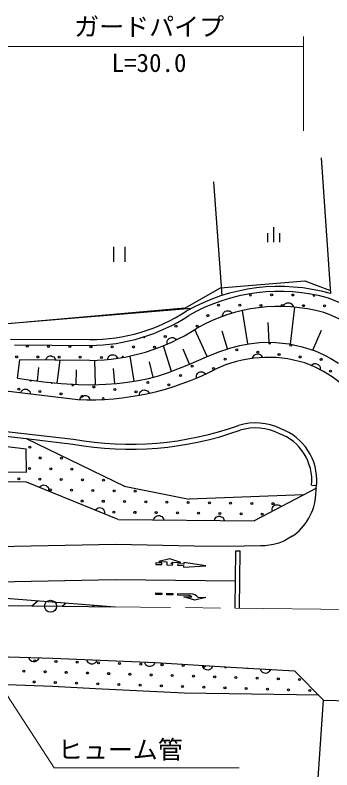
# Model space of a CAD drawing. Units: millimetres, scale not verified. Extents: x 40000 to 680000, y 20000 to 380000.
# Drawn here: x 264464 to 296139, y 264938 to 340423 of the extents above; entities that cross this region are included whole.
import ezdxf
from ezdxf.enums import TextEntityAlignment as Align

# ---------------------------------------------------------------- set-up
doc = ezdxf.new("R2010")
doc.units = ezdxf.units.MM
doc.header["$LTSCALE"] = 1000
doc.linetypes.add('CHAIN', pattern=[18.5, 12, -1.5, 3.5, -1.5])
for name, color, linetype, lineweight in [('M-BGD', 7, 'Continuous', 25), ('M-BMK', 2, 'CHAIN', 13), ('M-BMK-ROW', 30, 'Continuous', 25), ('M-BMK-SRVR', 3, 'Continuous', 25), ('M-STR-HTXT', 7, 'Continuous', 13), ('M-STR-STRC', 7, 'Continuous', 25)]:
    doc.layers.add(name, color=color, linetype=linetype, lineweight=lineweight)
doc.styles.add('ＭＳ ゴシック', font='')
doc.styles.get('ＭＳ ゴシック').set_extended_font_data('MS Gothic')

# ---------------------------------------------------------------- blocks, each defined once
blk = doc.blocks.new('BUHIN44')
at = {"color": 7, "linetype": 'Continuous', "lineweight": 25}
blk.add_lwpolyline([(-298, -401), (-367, -301), (-409, -194), (-441, -52), (-423, 72), (-381, 187), (-289, 311), (-191, 385), (-77, 437), (70, 450), (184, 440), (298, 401)], dxfattribs=at)
blk = doc.blocks.new('BUHIN45')
at = {"color": 7, "linetype": 'Continuous', "lineweight": 25}
blk.add_lwpolyline([(-303, -398), (-370, -296), (-412, -189), (-441, -47), (-422, 77), (-379, 192), (-285, 315), (-186, 387), (-71, 438), (75, 449), (189, 437), (303, 398)], dxfattribs=at)
blk = doc.blocks.new('BUHIN66')
at = {"color": 7, "linetype": 'Continuous', "lineweight": 25}
blk.add_lwpolyline([(290, 407), (361, 308), (405, 202), (440, 61), (425, -63), (385, -179), (295, -306), (198, -381), (85, -436), (-61, -451), (-175, -443), (-290, -407)], dxfattribs=at)
blk = doc.blocks.new('BUHIN67')
at = {"color": 7, "linetype": 'Continuous', "lineweight": 25}
blk.add_lwpolyline([(419, 273), (448, 155), (451, 40), (432, -104), (372, -214), (293, -308), (163, -392), (45, -427), (-80, -437), (-221, -398), (-325, -349), (-419, -273)], dxfattribs=at)
blk = doc.blocks.new('BUHIN198')
at = {"color": 7, "linetype": 'Continuous', "lineweight": 25}
for p, q in [((469, 405), (-270, 919)), ((615, -429), (-615, 429)), ((-217, -580), (-955, -66))]:
    blk.add_line(p, q, dxfattribs=at)
blk = doc.blocks.new('BUHIN199')
at = {"color": 7, "linetype": 'Continuous', "lineweight": 25}
for p, q in [((945, 45), (-285, 903)), ((-943, -42), (288, -899))]:
    blk.add_line(p, q, dxfattribs=at)
blk = doc.blocks.new('BUHIN201')
at = {"color": 3, "linetype": 'Continuous', "lineweight": 25}
blk.add_circle((0, 0), 597, dxfattribs=at)

msp = doc.modelspace()

# ---------------------------------------------------------------- linework, layer by layer
at = {"layer": 'M-BGD'}
for p, q in [((295065, 326146), (296000, 312573)), ((284290, 323757), (285133, 312377)), ((282098, 311093), (262835, 309469)), ((292016, 307521), (292426, 311212)), ((287748, 307545), (287187, 310868)), ((289859, 307716), (289758, 309696)), ((283682, 306291), (282440, 308983)), ((285694, 307036), (285172, 308821)), ((294237, 306923), (295104, 308916)), ((264011, 308019), (271952, 307967)), ((264407, 307438), (271948, 307389)), ((280110, 304795), (279300, 307359)), ((281888, 305519), (281280, 307013)), ((264707, 304117), (264928, 305935)), ((271948, 305889), (264928, 305935)), ((268677, 303613), (268957, 305908)), ((272519, 303469), (272427, 305898)), ((276375, 303817), (275953, 306326)), ((278273, 304213), (277910, 305759)), ((266688, 303837), (266853, 305184)), ((274451, 303579), (274295, 305079)), ((270579, 303483), (270614, 304940)), ((261900, 303033), (270745, 301976)), ((236711, 301814), (270310, 297999)), ((261852, 298513), (265565, 298066)), ((265565, 298066), (275397, 293305)), ((265565, 298066), (270237, 297504)), ((265602, 294718), (265576, 297058)), ((265613, 293718), (241802, 294052)), ((274786, 289994), (265613, 293718)), ((275372, 293310), (281862, 292017)), ((294588, 293105), (288360, 289842)), ((294107, 293417), (294608, 293382)), ((294543, 292451), (294616, 293510)), ((293306, 292433), (281862, 292017)), ((274804, 289988), (288360, 289842)), ((274533, 287491), (189509, 285658)), ((255320, 276506), (268250, 276107)), ((268250, 276107), (278516, 275663)), ((278516, 275663), (286050, 275207)), ((286050, 275207), (292384, 274851)), ((295311, 271907), (292384, 274851)), ((268191, 273268), (258273, 273640)), ((272500, 273047), (268191, 273268)), ((281367, 272615), (272500, 273047)), ((294826, 272397), (281367, 272615)), ((294038, 253665), (295311, 271907)), ((295311, 271907), (297919, 271862))]:
    msp.add_line(p, q, dxfattribs=at)
for points in [[(291286, 311278), (291335, 311389), (291402, 311482), (291505, 311584), (291619, 311636), (291739, 311662), (291894, 311650), (292008, 311606), (292113, 311537), (292202, 311420), (292254, 311318), (292283, 311201)], [(285218, 310262), (285215, 310383), (285237, 310496), (285287, 310632), (285369, 310727), (285467, 310801), (285612, 310856), (285734, 310864), (285858, 310847), (285988, 310778), (286079, 310708), (286154, 310614)], [(279676, 307530), (279664, 307652), (279676, 307765), (279715, 307905), (279789, 308007), (279880, 308088), (280021, 308154), (280142, 308173), (280267, 308166), (280402, 308108), (280498, 308045), (280581, 307957)], [(264707, 304117), (265592, 303987), (267343, 303755), (269085, 303577), (270817, 303474), (272166, 303462), (273526, 303511), (274652, 303597), (275717, 303719), (276766, 303884), (277800, 304097), (278814, 304362), (279805, 304683), (281823, 305491), (283828, 306351), (284922, 306775), (286045, 307144), (286934, 307380), (287846, 307562), (289175, 307701), (290519, 307696), (291858, 307548), (293175, 307262), (294462, 306838), (295258, 306488), (296029, 306084), (296806, 305606)], [(141821, 306498), (161820, 304813), (181838, 302298), (189682, 302328), (201849, 301870), (221842, 300776), (235886, 300351), (236645, 300342), (261736, 297520), (265576, 297058)], [(288203, 306071), (288231, 306189), (288282, 306292), (288365, 306411), (288469, 306481), (288583, 306527), (288737, 306542), (288857, 306519), (288973, 306470), (289080, 306369), (289149, 306278), (289198, 306167)], [(267523, 305918), (267563, 306032), (267624, 306129), (267720, 306239), (267830, 306298), (267948, 306332), (268103, 306331), (268220, 306296), (268330, 306235), (268427, 306124), (268486, 306026), (268523, 305911)], [(273714, 305952), (273735, 306072), (273778, 306178), (273853, 306303), (273952, 306380), (274062, 306434), (274215, 306459), (274337, 306444), (274455, 306403), (274569, 306311), (274645, 306224), (274701, 306117)], [(294053, 305351), (294136, 305440), (294231, 305505), (294362, 305566), (294487, 305576), (294609, 305560), (294750, 305497), (294843, 305417), (294919, 305317), (294963, 305177), (294978, 305063), (294965, 304943)], [(282601, 304110), (282587, 304231), (282600, 304345), (282638, 304485), (282712, 304587), (282803, 304669), (282943, 304735), (283065, 304754), (283190, 304747), (283325, 304689), (283421, 304627), (283504, 304539)], [(265014, 302661), (265067, 302771), (265138, 302860), (265246, 302958), (265362, 303005), (265483, 303026), (265637, 303007), (265749, 302959), (265851, 302886), (265935, 302765), (265983, 302661), (266007, 302543)], [(276888, 302402), (276902, 302523), (276939, 302632), (277008, 302760), (277102, 302842), (277209, 302902), (277360, 302936), (277482, 302928), (277603, 302893), (277722, 302807), (277802, 302725), (277864, 302622)], [(270944, 301973), (270986, 302087), (271047, 302183), (271144, 302292), (271255, 302350), (271373, 302383), (271528, 302380), (271645, 302343), (271754, 302281), (271850, 302170), (271908, 302071), (271943, 301955)], [(141957, 300982), (161929, 299398), (181903, 297618), (189669, 297125), (201861, 296738), (221850, 295643), (241824, 295052), (265602, 294718)], [(290187, 290799), (290169, 290920), (290177, 291034), (290210, 291175), (290280, 291280), (290368, 291365), (290505, 291437), (290626, 291460), (290751, 291458), (290888, 291406), (290987, 291348), (291073, 291263)], [(292169, 288300), (291332, 287828), (290832, 287623), (290301, 287471), (289477, 287350), (289050, 287334), (285713, 287293), (282374, 287312), (274533, 287491)], [(284207, 275319), (284160, 275206), (284095, 275112), (283993, 275008), (283880, 274955), (283760, 274927), (283606, 274937), (283490, 274979), (283384, 275045), (283294, 275161), (283240, 275262), (283209, 275379)], [(289991, 274985), (289945, 274873), (289879, 274779), (289778, 274674), (289665, 274621), (289546, 274592), (289391, 274601), (289276, 274642), (289169, 274709), (289078, 274824), (289024, 274925), (288993, 275042)]]:
    msp.add_lwpolyline(points, dxfattribs=at)
for centre in [(290116, 312445), (292238, 312431), (284806, 311419), (286927, 311405), (289049, 311391), (291170, 311377), (293291, 311364), (295412, 311350), (283739, 310365), (280550, 309325), (282671, 309311), (279482, 308272), (265687, 307301), (267808, 307287), (269930, 307273), (272051, 307259), (274172, 307246), (276293, 307232), (278415, 307218), (292025, 307407), (286636, 306950), (288744, 306711), (290852, 306473), (264619, 306247), (266741, 306233), (268862, 306220), (270983, 306206), (273105, 306192), (285463, 306015), (292959, 306234), (295067, 305995), (282181, 305319), (284289, 305081), (281008, 304385), (296002, 304822), (277727, 303689), (279835, 303450), (264841, 303013), (266949, 302774), (272338, 303232), (274446, 302993), (276554, 302754), (269057, 302536), (271165, 302297), (265934, 297206), (266979, 296131), (269100, 296101), (265904, 295085), (268025, 295055), (270146, 295025), (264828, 294039), (266949, 294009), (269071, 293980), (271192, 293950), (273313, 293920), (267995, 292934), (270116, 292904), (272237, 292874), (274358, 292844), (276480, 292815), (271162, 291829), (273283, 291799), (275404, 291769), (277525, 291739), (279646, 291709), (281767, 291680), (283889, 291650), (286010, 291620), (288131, 291590), (290252, 291560), (274329, 290723), (276450, 290694), (278571, 290664), (280692, 290634), (282813, 290604), (284934, 290574), (287055, 290544), (289176, 290515), (266431, 275853), (268551, 275787), (270671, 275722), (272792, 275656), (274912, 275591), (277032, 275525), (279153, 275460), (265338, 274825), (267458, 274760), (269578, 274694), (281273, 275394), (271699, 274629), (273819, 274563), (275939, 274498), (278060, 274432), (280180, 274367), (282300, 274301), (284421, 274236), (286541, 274171), (288661, 274105), (290781, 274040), (292902, 273974), (266365, 273732), (268486, 273667), (270606, 273601), (272726, 273536), (274846, 273470), (276967, 273405), (279087, 273340), (281207, 273274), (283328, 273209), (285448, 273143), (287568, 273078), (289689, 273012), (291809, 272947), (293929, 272881)]:
    msp.add_circle(centre, 99.5, dxfattribs=at)
for centre, radius, start, end in [((290892, 294528), 18755, 74.19391, 119.77566), ((290892, 294528), 18255, 74.39745, 119.77566), ((287995, 312459), 99.5, 155.49262, 40.93323), ((294359, 312417), 99.5, 170.11574, 346.10755), ((287844, 291165), 22405, 19.8789, 69.19682), ((290892, 294528), 16755, 74.63341, 119.63032), ((271810, 325688), 18299, 270.43075, 303.18392), ((271933, 325767), 17799, 270.06002, 302.80905), ((287844, 291165), 20905, 19.46334, 69.01215), ((271810, 325688), 19799, 270.39967, 303.049), ((277361, 308285), 99.5, 211.12719, 5.89216), ((289917, 307646), 99.5, 135.46067, 41.53641), ((275226, 306178), 99.5, 24.92053, 174.04374), ((283355, 306254), 99.5, 276.76683, 309.7706), ((289754, 293940), 12255, 72.55035, 115.75311), ((271910, 329359), 27408, 267.56364, 297.1788), ((289130, 293893), 12500, 356.00682, 69.88542), ((266015, 303948), 99.5, 183.04057, 341.37511), ((268122, 303709), 99.5, 195.81757, 332.05143), ((270230, 303470), 99.5, 156.08243, 16.76583), ((273273, 302058), 99.5, 320.56073, 223.48474), ((275937, 329966), 32458, 260.01803, 289.55824), ((288509, 293942), 5699, 63.8414, 107.41856), ((288509, 293942), 5199, 63.25766, 107.41856), ((289130, 293893), 5500, 356.00682, 69.88542), ((275937, 329966), 32958, 260.04179, 289.52589), ((289130, 293893), 5000, 354.53679, 69.88542), ((289056, 292834), 5500, 304.47866, 356.00682), ((283393, 275329), 99.5, 153.59572, 19.4866), ((285513, 275263), 99.5, 190.3697, 342.71261), ((287634, 275198), 99.5, 230.11959, 303.43629)]:
    msp.add_arc(centre, radius, start, end, dxfattribs=at)
at = {"layer": 'M-BMK'}
for p, q in [((168015, 282389), (268009, 281310)), ((268009, 281310), (368003, 280230))]:
    msp.add_line(p, q, dxfattribs=at)
at = {"layer": 'M-BMK-ROW'}
for p, q in [((284999, 313160), (293420, 313857)), ((293420, 313857), (295886, 312920)), ((281431, 311109), (284999, 313160)), ((281431, 311109), (262961, 309488))]:
    msp.add_line(p, q, dxfattribs=at)
at = {"layer": 'M-STR-HTXT'}
for p, q in [((293306, 328836), (293306, 338295)), ((262425, 337295), (293306, 337295))]:
    msp.add_line(p, q, dxfattribs=at)
msp.add_lwpolyline([(262125, 274721), (268376, 265159), (286876, 265159)], dxfattribs=at)
at = {"layer": 'M-STR-STRC'}
for p, q in [((286465, 281110), (286527, 286861)), ((286527, 286861), (286977, 286856)), ((286915, 281105), (286977, 286856)), ((247288, 283404), (274496, 283991)), ((274496, 283991), (286495, 283861)), ((262317, 282208), (274466, 281241)), ((266133, 281331), (266747, 281855)), ((269174, 281298), (269563, 281631)), ((272214, 281265), (272380, 281407))]:
    msp.add_line(p, q, dxfattribs=at)
for points in [[(279126, 285618), (278526, 285644), (278520, 285494), (279119, 285468)], [(281317, 285372), (281311, 285222), (283518, 285350), (281330, 285671), (281324, 285522), (280724, 285548), (280718, 285398)], [(278547, 282488), (278551, 282638), (279151, 282620), (279146, 282471)], [(280246, 282438), (279646, 282456), (279651, 282606), (280250, 282588)]]:
    msp.add_lwpolyline(points, close=True, dxfattribs=at)
for points in [[(280230, 285719), (280231, 285719), (281031, 285684), (279945, 286032), (278833, 285781), (279632, 285746)], [(279632, 285746), (279619, 285446), (280218, 285420), (280225, 285570), (280025, 285578)], [(281795, 282393), (280746, 282424), (280750, 282573), (282021, 282536), (282039, 282536)], [(189471, 282158), (196211, 282085), (202291, 282020), (208371, 281954), (214451, 281888), (220532, 281823), (226612, 281757), (232692, 281692), (238772, 281626), (244853, 281560), (250933, 281495), (257013, 281429), (263093, 281364), (269174, 281298), (274466, 281241)], [(282740, 282215), (283540, 282191), (282432, 281924), (281341, 282256), (282141, 282232)]]:
    msp.add_lwpolyline(points, dxfattribs=at)
for centre, radius, start, end in [((279574, 286459), 989, 297.1051, 311.55837), ((281773, 281892), 502, 42.90986, 87.48016), ((282010, 281545), 991, 42.53511, 88.31625)]:
    msp.add_arc(centre, radius, start, end, dxfattribs=at)

# ---------------------------------------------------------------- block references
at = {"layer": 'M-BGD', "rotation": 124.85299}
for name, p in [('BUHIN198', (290302, 318466)), ('BUHIN199', (274889, 316495)), ('BUHIN67', (267350, 293013)), ('BUHIN67', (272947, 290741)), ('BUHIN66', (278842, 289949)), ('BUHIN66', (284882, 289881)), ('BUHIN44', (266348, 276166)), ('BUHIN45', (272137, 275939)), ('BUHIN45', (277925, 275688))]:
    msp.add_blockref(name, p, dxfattribs=at)
at = {"layer": 'M-BMK-SRVR', "rotation": 124.85299}
msp.add_blockref('BUHIN201', (268009, 281310), dxfattribs=at)

# ---------------------------------------------------------------- texts
at = {"layer": 'M-STR-HTXT', "style": 'ＭＳ ゴシック'}
for s, p in [('ガードパイプ', (270366, 337795)), ('L=30.0', (274116, 334185)), ('ヒューム管', (268731, 265501))]:
    msp.add_text(s, height=1833, dxfattribs=at).set_placement(p, align=Align.BOTTOM_LEFT)

doc.saveas('drawing.dxf')
